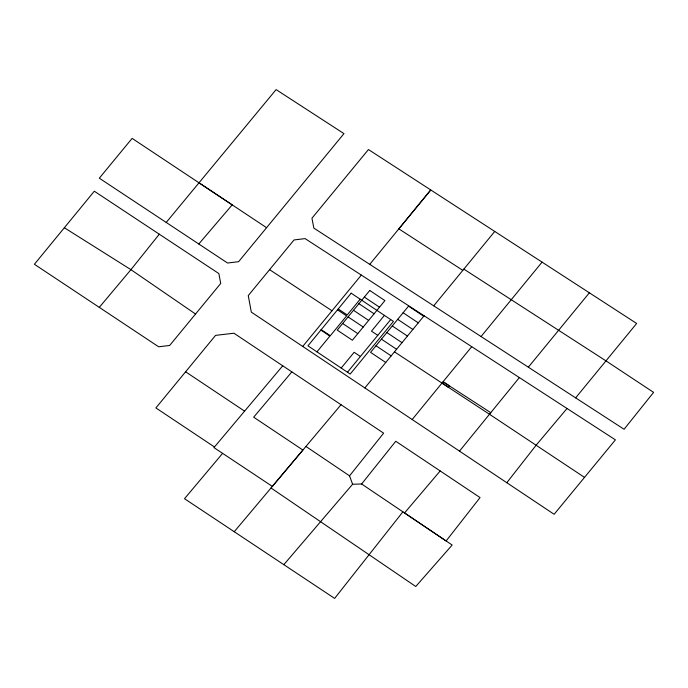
<?xml version="1.0" encoding="UTF-8"?>
<svg xmlns="http://www.w3.org/2000/svg" width="688" height="688" viewBox="0 0 688 688"><rect width="100%" height="100%" fill="white"/><g stroke="black" fill="none" stroke-linecap="round" stroke-linejoin="round"><path stroke-width="1.03" d="M506.815 482.718L554.124 514.289L615.416 439.864L305.085 238.607L294.025 239.957L248.256 295.591L251.309 312.111L506.815 482.718L536.279 445.033L567.032 408.474M402.901 511.829L334.626 598.397L184.504 498.705L222.62 453.366M283.817 564.676L352.6 484.249L349.547 475.847L383.629 433.165L233.929 333.216L215.55 335.383L155.892 407.924L214.467 446.976M352.6 484.249L361.613 483.982L395.755 441.266L480.052 497.579L446.116 540.966L404.544 512.956L440.165 470.953M159.298 234.204L94.308 191.212L34.4 264.269L158.644 346.786L169.669 345.462L220.71 283.456L218.861 273.566L159.298 234.204L130.935 269.662L99.287 307.364M459.498 451.122L490.768 412.68L443.046 381.763L449.565 385.959L448.473 387.327L394.473 351.852M441.971 383.078L489.478 414.262L519.363 377.574M412.181 419.525L471.719 346.692M369.757 264.338L430.765 189.948L398.834 228.863L462.8 270.358M302.711 346.442L361.329 275.088M316.944 351.852L329.879 336.097L320.875 330.085M360.168 299.194L347.234 314.958L338.229 308.946M341.196 368.046L354.131 352.282L360.417 356.479M384.429 315.388L371.486 331.143L377.772 335.34M347.483 372.234L390.707 319.576M364.855 387.929L424.092 315.775M433.724 305.842L494.732 231.443M481.058 336.527L542.075 262.128M528.35 367.194L589.358 292.804M575.632 397.87L636.649 323.472L368.45 149.537L311.948 218.208L313.848 228.106L624.068 429.269L653.6 392.375L605.956 360.865L463.832 269.103M166.212 222.456L276.103 89.603L343.966 133.627L238.616 261.681L227.556 263.022L99.313 178.192L132.13 138.383L266.574 227.694M282.742 365.784L213.951 447.604L272.345 486.399L302.883 450.029L253.674 417.195L291.85 371.873M234.23 531.729L341.024 404.725M198.78 244.016L232.191 204.869L199.021 182.802M64.354 227.745L130.935 269.662L195.547 314.038M489.478 414.262L584.499 477.377M269.601 269.67L332.003 310.778M423.705 316.248L408.543 306.134L370.583 352.368L385.744 362.481M403.116 312.739L418.278 322.853M364.348 297.078L379.509 307.201M397.698 319.344L412.86 329.457M358.921 303.683L374.083 313.805M392.272 325.949L407.434 336.062M353.503 310.288L368.656 320.41M386.854 332.553L402.007 342.667M337.498 309.832L346.597 315.904L330.326 335.718L321.227 329.647M348.076 316.893L363.238 327.015M381.427 339.158L396.589 349.272M342.658 323.506L357.812 333.62M376.009 345.763L391.162 355.877M185.597 371.795L244.593 411.14M305.936 446.452L349.547 475.847M361.613 483.982L452.154 545.034L415.767 586.503L271.012 487.973M351.164 293.183L307.94 345.84L350.201 374.048L393.433 321.399L351.164 293.183M369.766 290.474L337.232 330.111L352.394 340.225L384.927 300.596L369.766 290.474"/></g></svg>
